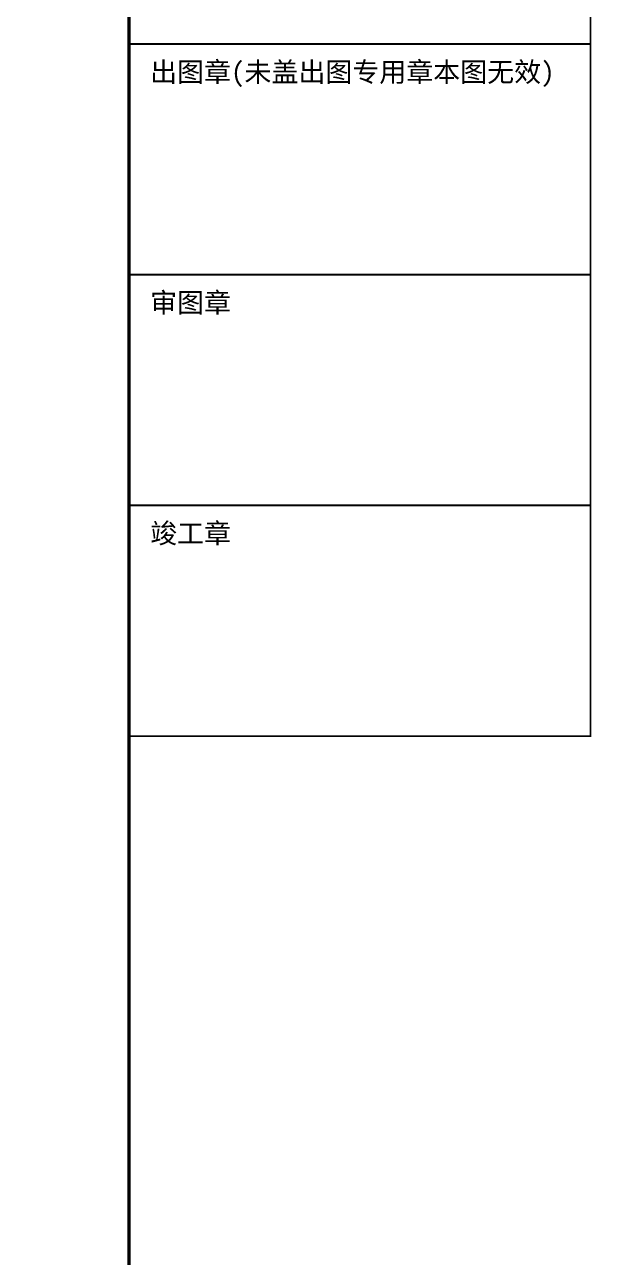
# Model space of a CAD drawing. Extents: x -160106 to 966792, y -663931 to 1550022.
# Drawn here: x -66237 to -65702, y -98859 to -97736 of the extents above; entities that cross this region are included whole.
import ezdxf
from ezdxf.enums import TextEntityAlignment as Align
from ezdxf.xclip import XClip

# ---------------------------------------------------------------- set-up
doc = ezdxf.new("R2010")
doc.units = 0
doc.linetypes.add('ZN-DASH', pattern=[0.35, 0.25, -0.1])
for name, color, linetype in [('!ZN1-填充-8', 8, 'Continuous'), ('!ZN2-WALL-5', 5, 'Continuous'), ('!ZN3-铝板幕墙-3', 3, 'Continuous'), ('!ZN5-钢材投影-40', 40, 'Continuous'), ('!ZN6-虚线-8', 8, 'ZN-DASH'), ('0-cxFrame', 155, 'Continuous')]:
    doc.layers.add(name, color=color, linetype=linetype)
doc.layers.add('0-cxText', color=131, linetype='Continuous', lineweight=25)
doc.styles.add('cx_tuming', font='simhei.ttf')
doc.styles.add('cx_tuqian1', font='')
doc.styles.add('图框宋体', font='', dxfattribs={"width": 0.75})
doc.styles.add('黑体', font='simhei.ttf', dxfattribs={"height": 12})
doc.styles.get('cx_tuqian1').set_extended_font_data('SimSun')
doc.styles.get('图框宋体').set_extended_font_data('SimSun')

# ---------------------------------------------------------------- blocks, each defined once
blk = doc.blocks.new('20250826163843')
at = {"layer": '!ZN1-填充-8'}
h = blk.add_hatch(dxfattribs=at)
h.set_pattern_fill('ANSI37', color=256, scale=10, style=0)
h.set_pattern_definition([(45, (-6372.397, -421.143), (-11.22532, 11.22532), []), (135, (-6372.397, -421.143), (-11.22532, -11.22532), [])])
h.paths.add_polyline_path([(-2700, 0), (-2700, -200), (-2650, -200), (-2650, -50), (50, -50), (50, 300), (0, 300), (0, 0)])
h = blk.add_hatch(dxfattribs=at)
h.set_pattern_fill('ANSI31', color=256, scale=15, style=0)
h.set_pattern_definition([(45, (-11645.631, -4479.27), (-16.83798, 16.83798), [])])
h.paths.add_polyline_path([(-2900, 200), (-2900, -200), (-2700, -200), (-2700, 0), (-600, 0), (-600, 200)])
at = {"layer": '!ZN1-填充-8', "elevation": 0}
blk.add_lwpolyline([(50, 301.5), (50, -50), (-2650, -50), (-2650, -200)], dxfattribs=at)
at = {"layer": '!ZN2-WALL-5'}
for p, q in [((-2900, 200), (-600, 200)), ((-2700, 0), (-600, 0))]:
    blk.add_line(p, q, dxfattribs=at)
at = {"layer": '!ZN3-铝板幕墙-3'}
for points in [[(-2725, -225), (305, -225), (305, 292.5)], [(-2702.5, -247.5), (327.5, -247.5), (327.5, 292.5)], [(-2700, -250), (330, -250), (330, 295)]]:
    blk.add_lwpolyline(points, dxfattribs=at)
at = {"layer": '!ZN5-钢材投影-40', "ltscale": 30}
blk.add_line((-773.3, -165), (-1684.7, -165), dxfattribs=at)
at = {"layer": '!ZN5-钢材投影-40'}
blk.add_line((-1684.7, -215), (-773.3, -215), dxfattribs=at)
at = {"layer": '!ZN6-虚线-8', "ltscale": 30}
blk.add_line((-773.3, -169), (-1684.7, -169), dxfattribs=at)
blk.add_lwpolyline([(-1684.7, -211), (-773.3, -211)], dxfattribs=at)
at = {"color": 4, "linetype": 'ZN-DASH', "ltscale": 30, "const_width": 3, "elevation": 0}
blk.add_lwpolyline([(-2916.5, -240), (-2930, -240), (-2930, 230), (-630, 230), (-630, 630), (50, 630), (50, 580.4)], dxfattribs=at)
blk = doc.blocks.new('zjcx_lan_xinxi(Dragon)')
for p, q in [((7000, -10200), (0, -10200)), ((7000, -13700), (0, -13700)), ((7000, -17200), (0, -17200))]:
    blk.add_line(p, q)
at = {"const_width": 25}
blk.add_lwpolyline([(0, -20700), (7000, -20700), (7000, 0), (0, 0)], close=True, dxfattribs=at)
for points in [[(0, -20700), (7000, -20700), (7000, -3200)], [(0, -20700), (7000, -20700)]]:
    blk.add_lwpolyline(points, dxfattribs=at)
at = {"style": '图框宋体'}
for s, p in [('出图章(未盖出图专用章本图无效)', (318, -10771)), ('审图章', (318, -14271)), ('竣工章', (318, -17771))]:
    blk.add_text(s, height=300, dxfattribs=at).set_placement(p)
blk = doc.blocks.new('T-信息(Dragon)')
at = {"layer": '0-cxFrame'}
blk.add_blockref('zjcx_lan_xinxi(Dragon)', (0, 0), dxfattribs=at)
blk = doc.blocks.new('TK22.A2 L(Dragon)')
at = {"layer": '0-cxFrame', "const_width": 0.5}
blk.add_lwpolyline([(-80, 10), (-574, 10), (-574, 410), (-80, 410)], close=True, dxfattribs=at)
at = {"layer": '0-cxFrame', "xscale": 0.01, "yscale": 0.01, "zscale": 0.01}
blk.add_blockref('T-信息(Dragon)', (-574, 410), dxfattribs=at)
at = {"style": '黑体', "flags": 4}
blk.add_attdef('图幅', text='', height=3.3, dxfattribs=at).set_placement((-40, 3), align=Align.RIGHT)
at = {"layer": '0-cxText', "flags": 4}
for tag, height, style, p in [('建设单位', 3.5, 'cx_tuming', (-45, 240)), ('项目名称', 3.5, 'cx_tuming', (-45, 210)), ('子项名称', 3.5, 'cx_tuming', (-45, 180)), ('工程编号', 3.3, 'cx_tuqian1', (-35, 165)), ('图名1', 3.5, 'cx_tuming', (-45, 87)), ('图名2', 3.5, 'cx_tuming', (-45, 79)), ('图名3', 3.5, 'cx_tuming', (-45, 71)), ('出图日期', 3.3, 'cx_tuqian1', (-39, 60)), ('专业', 3.3, 'cx_tuqian1', (-55, 52)), ('图号', 3.3, 'cx_tuqian1', (-55, 44)), ('版次', 3.3, 'cx_tuqian1', (-20, 44))]:
    blk.add_attdef(tag, text='', height=height, dxfattribs=dict(at, style=style)).set_placement(p, align=Align.MIDDLE)
at = {"layer": 'Defpoints', "color": 6, "flags": 4}
for tag, height, style, p in [('tufu', 3.3, '黑体', (-12, 12)), ('dwfname', 4, 'cx_tuqian1', (-80, 3))]:
    blk.add_attdef(tag, text='', height=height, dxfattribs=dict(at, style=style)).set_placement(p, align=Align.RIGHT)

msp = doc.modelspace()

# ---------------------------------------------------------------- block references
at = {"ltscale": 30}
ref = msp.add_blockref('20250826163843', (-65156.73, -98456.92), dxfattribs=at)
XClip(ref).set_block_clipping_path([(-2995.5729743011, -955.5801168493), (-1570.322854818, 271.5138241302)])
at = {"layer": '0-cxFrame', "xscale": 6, "yscale": 6, "zscale": 6}
msp.add_blockref('TK22.A2 L(Dragon)', (-62697.4, -99602.2), dxfattribs=at)

doc.saveas('drawing.dxf')
